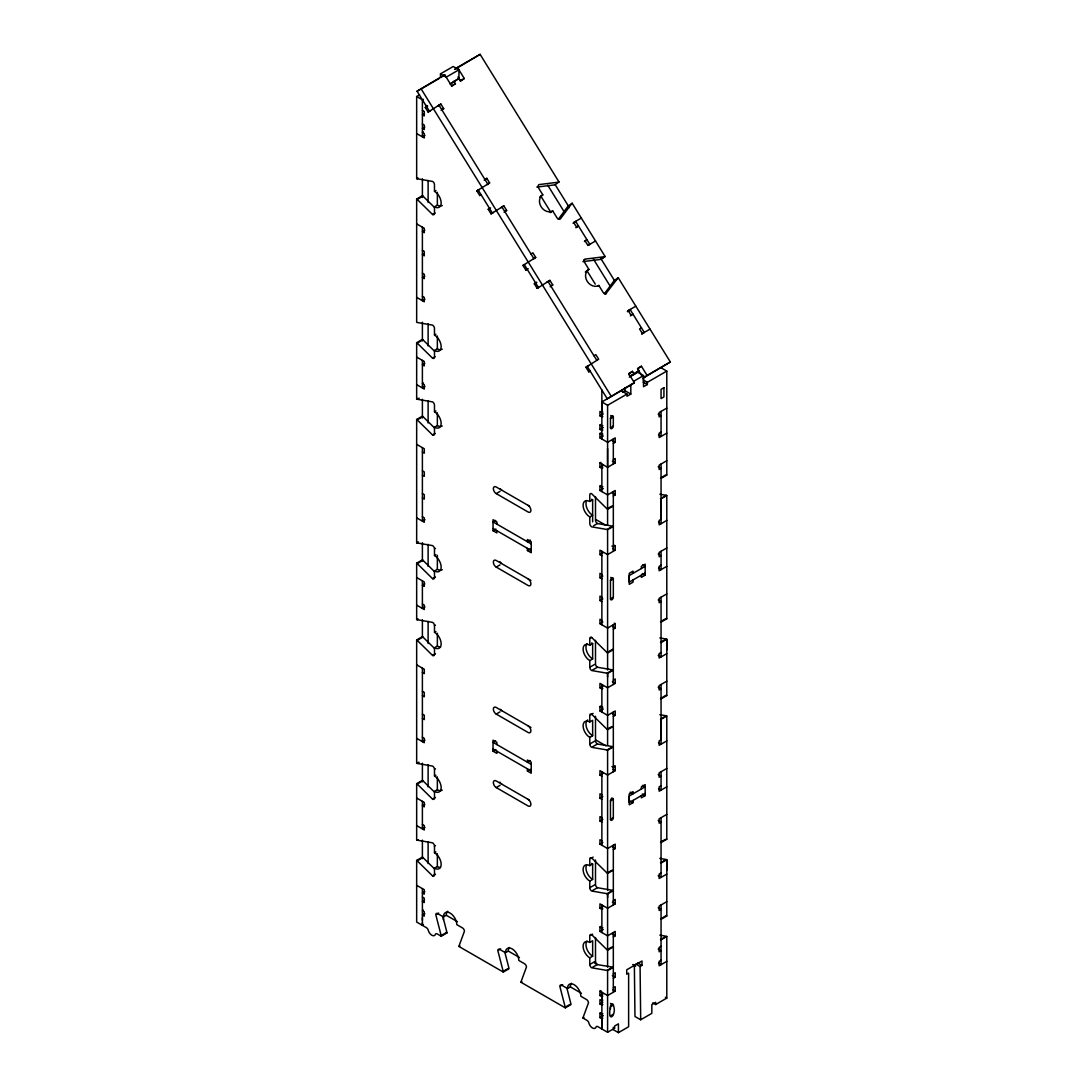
<?xml version="1.0" encoding="UTF-8"?>
<svg xmlns="http://www.w3.org/2000/svg" width="1087" height="1087" viewBox="0 0 1087 1087"><rect width="100%" height="100%" fill="white"/><g stroke="black" fill="none" stroke-linecap="round" stroke-linejoin="round"><path stroke-width="1.5" d="M434.46 207.427L422.938 196.122A2.704 1.563 60 0 0 422.395 195.714L416.661 199.016A2.704 1.563 60 0 1 417.218 199.424L432.572 214.506A2.704 1.563 60 0 0 434.487 213.405L434.487 206.788A9.457 5.462 60 0 0 441.173 202.929A9.457 5.462 60 0 0 434.487 191.353L434.46 184.314A2.704 1.563 60 0 0 432.572 181.434L417.218 178.771A2.704 1.563 60 0 1 416.661 178.553L416.661 96.526L419.528 94.868M423.346 924.806L422.395 925.35L422.395 922.781M422.395 920.213L422.395 917.645M422.395 197.494L422.395 178.811M428.115 202.495L428.115 180.415M602.823 1018.139L601.872 1018.682L601.872 1028.981L601.872 992.227M602.837 1004.551L601.885 1005.108L599.956 1003.994L599.956 999.578L601.872 1000.679L601.872 996.643L602.823 996.086M602.823 416.389L601.872 416.946L599.956 415.845L599.956 411.429L601.872 412.53L601.872 390.056M594.467 962.96L597.32 964.617L612.783 967.131A2.704 1.563 60 0 1 613.326 967.348L607.592 970.664L607.592 1032.283L597.836 1026.644A2.704 1.563 60 0 0 596.043 1027.079A5.394 3.112 60 0 1 592.442 1027.949A5.394 3.112 60 0 1 588.841 1022.921A2.704 1.563 60 0 0 587.048 1020.421L583.012 1018.084A2.704 1.563 60 0 1 583.094 1017.5L588.475 1002.866A2.704 1.563 60 0 0 586.559 999.564L580.838 996.249A9.457 5.462 60 0 0 574.153 984.686A9.457 5.462 60 0 0 567.468 988.531L561.748 985.23A2.704 1.563 60 0 0 559.832 986.33L565.213 1007.173A2.704 1.563 60 0 1 565.294 1007.853L571.015 1004.551A2.704 1.563 60 0 0 570.933 1003.872L566.911 988.232M592.646 746.755L597.415 743.997L612.783 746.66A2.704 1.563 60 0 1 613.326 746.878L607.592 750.193L607.592 890.457M593.597 525.728L597.415 523.526L612.783 526.19A2.704 1.563 60 0 1 613.326 526.407L607.592 529.722L607.592 669.986M602.823 467.872L601.872 468.429L599.956 467.328L599.956 462.913L607.592 467.328L607.592 448.551M613.326 464.013L613.326 438.999M660.516 842.153A2.704 1.563 60 0 0 661.059 842.561L666.793 839.259L666.793 716.02L661.059 719.322L661.059 744.201L658.518 742.734M660.516 621.682A2.704 1.563 60 0 0 661.059 622.09L666.793 618.788L666.793 495.55L661.059 498.851L661.059 523.73L658.518 522.263M652.784 1002.893L655.651 1004.537L666.793 998.111L666.793 936.491A2.704 1.563 60 0 0 666.236 936.26L659.836 935.16M660.651 919.045A2.704 1.563 60 0 0 661.059 919.33L666.793 916.028L666.793 859.722A2.704 1.563 60 0 0 666.236 859.504L659.836 858.39M660.516 698.452A2.704 1.563 60 0 0 661.059 698.859L666.793 695.558L666.793 639.251A2.704 1.563 60 0 0 666.236 639.034L659.836 637.92M661.059 367.786L666.793 371.102L666.793 475.087L661.059 478.389A2.717 1.563 60 0 1 660.516 477.981M558.392 219.153L567.862 206.367A2.704 2.201 54.8 0 1 568.352 205.959L572.183 203.255L605.106 256.491L601.274 259.195A2.704 2.201 54.8 0 1 600.663 259.413L582.917 261.627M604.481 293.68L613.951 280.908A2.704 2.201 54.8 0 1 614.44 280.5L618.272 277.796L670.339 361.971L643.015 378.208M605.459 294.21L617.783 278.204A2.704 2.201 54.8 0 1 618.272 277.796M429.392 111.132L417.068 91.226L444.719 74.772L451.567 85.859L455.399 83.658L453.972 81.362L459.067 78.427L460.48 80.723L464.298 78.509L457.437 67.421L480.101 54.35L559.003 181.964L555.172 184.654A2.704 2.201 54.9 0 1 554.574 184.885L536.829 187.086M440.887 77.476L444.719 74.772M454.882 69.228L457.437 67.421M480.101 54.35L455.032 69.31M453.972 81.362L450.14 84.066L459.067 78.427M451.553 86.362L455.399 83.658M464.298 78.509L460.467 81.212L457.899 77.055M430.493 110.657L428.115 112.043L425.275 107.45L427.504 105.996M428.115 112.043L440.86 104.026L443.7 108.618L441.145 110.412M438.306 105.833L440.86 104.026M484.231 180.102L486.786 178.309L489.626 182.888L487.071 184.695M480.671 194.94L479.72 195.497L476.88 190.904L489.626 182.888M479.72 195.497L480.997 194.587M493.457 212.468L491.066 213.854L488.226 209.261L489.503 208.364M491.066 213.854L503.811 205.837L506.651 210.43L504.096 212.223M501.256 207.644L503.811 205.837M539.763 197.06A9.457 7.704 54.8 0 1 540.891 196.217L542.807 194.872L538.323 187.548A2.704 2.201 54.8 0 1 539.043 184.586L558.405 182.181A2.704 2.201 54.7 0 0 559.003 181.964M550.199 212.59A9.457 7.704 54.8 0 0 550.824 212.278L552.74 210.932L556.992 217.808A2.704 2.201 54.8 0 0 560.321 219.003L571.694 203.663A2.704 2.201 54.7 0 1 572.183 203.255M573.053 223.175L575.607 221.368L589.793 244.317L588.515 245.214M575.893 227.767L578.447 225.96L576.531 227.061L573.705 222.468L581.341 218.066M528.2 268.652L525.809 270.024L522.969 265.432L535.714 257.429L532.888 252.836L530.972 253.937M533.16 259.222L535.714 257.429M525.809 270.024L527.086 269.128M584.412 241.531L586.966 239.724L585.051 240.825L587.89 245.417L595.527 241.001M538.119 287.824L537.168 288.381L534.328 283.789L536.557 282.335M537.168 288.381L549.913 280.364L552.753 284.957L550.199 286.764M546.72 282.375L547.997 281.465L596.777 360.34M547.359 282.172L549.913 280.364M583.692 260.133L584.657 259.453M602.578 258.067L604.494 256.709A2.704 2.201 54.8 0 0 605.106 256.491M585.336 272.117A9.457 7.704 54.8 0 1 586.98 270.745L588.896 269.399L584.412 262.076A2.704 2.201 54.8 0 1 585.132 259.114L604.494 256.709M597.877 286.139L598.828 285.46L603.095 292.349A2.704 2.201 54.8 0 0 606.424 293.531M613.951 280.908L615.867 279.549M627.552 311.303L630.107 309.496L644.292 332.445L641.738 334.239M630.392 315.882L632.947 314.089L631.031 315.189L628.191 310.597L635.841 306.194M589.725 371.292L588.774 371.836L585.934 367.243L598.679 359.24L595.839 354.647L593.937 355.748M588.774 371.836L590.051 370.939M630.08 376.36L633.911 373.656L632.498 371.36L628.666 374.064L630.08 376.36L635.175 373.425L639.007 370.721L637.593 368.425L641.412 366.224L647.078 375.395L643.246 378.099M641.412 366.224L637.58 368.928L641.629 375.477M632.498 371.36L628.68 373.575L634.36 382.746L607.307 398.847L587.211 366.346M634.36 382.746L601.872 401.959L601.872 438.999M440.48 77.028L440.48 73.848L453.211 66.497L458.931 69.799L458.931 79.351M417.068 91.226L439.488 78.291M458.931 69.799L446.2 77.15L440.48 73.848M416.661 96.526L422.395 99.827L423.346 99.284M425.275 107.45L427.653 106.078M423.821 113.986L422.395 114.814L424.297 115.915L424.297 111.513L422.395 110.398M441.784 109.719L443.7 108.618M424.786 127.03L422.395 128.415L424.297 129.516L424.297 125.1L422.395 124M423.346 131.894L422.395 132.451L424.297 133.552L424.297 137.967L416.661 133.552M424.935 135.386L422.395 136.867L422.395 99.827M416.661 178.553L417.625 177.996M417.218 178.771L418.169 178.214M418.169 198.867L422.938 196.122M434.487 191.353L435.914 190.524M434.487 206.788L437.354 205.13A9.457 5.462 60 0 0 442.273 205.484M484.884 179.409L486.786 178.309M432.572 214.506L435.126 213.038M476.88 190.904L479.272 189.532M424.786 230.227L422.395 231.613L424.297 232.713L424.297 228.297L416.661 223.895M488.226 209.261L490.617 207.889M424.297 253.651L422.395 254.752L424.297 255.853L424.297 251.45L422.395 250.35M504.748 211.53L506.651 210.43M424.786 276.166L422.395 277.538L424.297 278.639L424.297 274.237L422.395 273.122M424.935 299.224L422.395 300.691L422.395 227.197M522.969 265.432L523.934 264.888M434.46 427.898L422.938 416.593A2.704 1.563 60 0 0 422.395 416.185L416.661 419.487A2.704 1.563 60 0 1 417.218 419.895L432.572 434.977A2.704 1.563 60 0 0 434.487 433.876L434.487 427.259A9.457 5.462 60 0 0 441.173 423.4A9.457 5.462 60 0 0 434.487 411.824L434.46 404.785A2.704 1.563 60 0 0 432.572 401.905L417.218 399.242A2.704 1.563 60 0 1 416.661 399.024L416.661 342.718L422.395 339.416A2.704 1.563 60 0 1 422.938 339.823L434.46 351.128M418.169 342.582L422.938 339.823M416.661 342.718A2.704 1.563 60 0 1 417.218 343.125L432.572 358.207A2.704 1.563 60 0 0 434.487 357.107L434.487 350.49A9.457 5.462 60 0 0 441.173 346.631A9.457 5.462 60 0 0 434.487 335.068L435.914 334.239M534.328 283.789L536.706 282.416M434.487 350.49L437.354 348.845A9.457 5.462 60 0 0 440.534 349.742M550.837 286.058L552.753 284.957M432.572 358.207L435.126 356.74M424.786 363.425L422.395 364.811L424.297 365.911L424.297 361.495L416.661 357.093M423.346 382.991L422.395 383.548L424.297 384.649L424.297 389.064L416.661 384.649M424.935 386.483L422.395 387.964L422.395 360.395M416.661 399.024L417.625 398.467M417.218 399.242L419.12 398.141M418.169 419.337L422.938 416.593M434.487 411.824L435.914 410.995M627.702 311.371L630.569 309.713M627.376 311.724L629.767 310.339M434.487 427.259L437.354 425.601A9.457 5.462 60 0 0 442.26 425.955M432.572 434.977L435.126 433.509M641.452 327.853L639.55 328.953L642.39 333.546L650.026 329.13M585.934 367.243L588.801 365.599M633.911 373.656L639.007 370.721M629.319 377.175L637.811 372.284L643.531 375.586L643.531 386.727L647.363 384.513L647.363 382.311L666.793 371.102M633.639 381.306L643.531 375.586M647.078 375.395L670.339 361.971M622.538 392.23L625.079 390.763L630.813 394.078L630.813 384.526M601.872 401.959L607.592 405.274L626.995 394.078L626.995 396.279L630.813 394.078M601.872 412.53L602.823 411.987M599.956 415.845L603.299 413.916M424.935 519.695L422.395 521.162L422.395 447.667M610.459 418.604L613.326 416.946L610.785 415.479M602.823 429.99L601.872 430.547L599.956 429.433L599.956 425.031L600.921 424.473M602.823 425.574L601.872 426.131L599.956 425.031M599.956 429.433L603.299 427.504M613.326 443.401L615.228 442.3L615.228 437.884L607.592 442.3L599.956 437.884L599.956 433.482L600.921 432.925M529.559 506.229L496.215 486.99A4.049 2.337 60 0 0 493.362 488.634A4.049 2.337 60 0 0 496.215 493.593L500.034 491.392M602.823 434.026L601.872 434.583L599.956 433.482M416.661 419.487L416.661 542.726L418.101 541.897M416.661 542.726A2.704 1.563 60 0 0 417.218 542.957L418.169 542.399M599.956 437.884L603.299 435.955M666.793 408.128L659.143 412.53L659.143 416.946L661.059 415.845L658.192 414.188M434.46 571.599L422.938 560.294A2.704 1.563 60 0 0 422.395 559.887L416.661 563.188A2.704 1.563 60 0 1 417.218 563.596L432.572 578.678A2.704 1.563 60 0 0 434.487 577.577L434.487 570.96A9.457 5.462 60 0 0 441.173 567.101A9.457 5.462 60 0 0 434.487 555.539L434.487 548.921L435.439 548.364M418.169 563.052L422.938 560.294M434.487 555.539L435.914 554.71M495.59 520.428L493.036 521.896L531.23 543.935M599.956 462.913L600.921 462.369M599.956 467.328L603.299 465.399M613.326 459.611L615.228 458.51L615.228 462.913L607.592 467.328M661.059 432.055L659.143 433.156L659.143 437.558L666.793 433.156M496.854 524.097L496.854 521.896L493.036 519.695L493.036 530.714L495.903 529.056M434.487 570.96L437.354 569.316A9.457 5.462 60 0 0 440.534 570.213M432.572 578.678L435.439 577.034M424.786 583.896L422.395 585.282L424.297 586.382L424.297 581.966L416.661 577.564M613.326 495.985L615.228 494.884L615.228 490.482L607.592 494.884L599.956 490.482L599.956 486.066L600.921 485.509M602.823 486.623L601.872 487.166L599.956 486.066M599.956 490.482L603.299 488.552M607.592 529.722A2.704 1.563 60 0 0 607.049 529.491L591.681 526.842A2.704 1.563 60 0 1 589.806 523.948L589.779 516.909A9.457 5.462 60 0 1 583.094 505.346A9.457 5.462 60 0 1 589.779 501.487L592.646 499.83L592.646 521.869M666.793 460.711L659.143 465.127L659.143 469.53L661.059 468.429L658.192 466.771M530.266 540.076L527.412 541.734L527.412 539.532L531.23 541.734L531.23 552.753L527.412 550.552L527.412 548.351M424.935 606.954L422.395 608.435L422.395 580.866M530.877 580.485L496.215 560.471A4.049 2.337 60 0 0 493.362 562.128A4.049 2.337 60 0 0 496.215 567.088L500.034 564.887M527.412 550.552L530.266 548.894M589.779 516.909L592.646 515.265A9.457 5.462 60 0 1 586.518 500.917M608.965 507.738L611.832 506.094M661.467 477.424L665.285 475.223M416.661 563.188L416.661 619.495L417.625 618.938M613.326 505.944L607.592 509.26A2.704 1.563 60 0 1 607.049 508.852L591.681 493.77A2.704 1.563 60 0 0 589.779 494.87L589.779 501.487M416.661 619.495A2.704 1.563 60 0 0 417.218 619.712L418.169 619.169M434.46 648.368L422.938 637.064A2.704 1.563 60 0 0 422.395 636.656L416.661 639.958A2.704 1.563 60 0 1 417.218 640.365L432.572 655.447A2.704 1.563 60 0 0 434.487 654.347L434.487 647.73A9.457 5.462 60 0 0 441.173 643.871A9.457 5.462 60 0 0 434.487 632.294L434.487 625.677L435.439 625.134M607.049 529.491L611.832 526.747M661.467 498.077L666.236 495.319A2.717 1.563 60 0 1 666.793 495.55M418.169 639.808L422.938 637.064M434.487 632.294L435.914 631.465M434.487 647.73L437.354 646.072A9.457 5.462 60 0 0 440.534 646.982M614.277 545.226L615.228 545.783L615.228 550.185L607.592 554.601L599.956 550.185L599.956 554.601L602.823 552.943M615.228 545.783L613.326 546.883L611.899 546.054M432.572 655.447L435.439 653.79M666.793 520.428L659.143 524.831L659.143 520.428L661.059 519.314L661.059 464.013M601.872 574.439L599.956 573.338L599.956 577.74L602.823 576.096M610.459 580.499L613.326 578.841A2.025 1.169 -60 0 0 611.899 578.026A2.025 1.169 -60 0 0 610.459 580.499L610.459 598.869A2.025 1.169 -60 0 0 611.899 599.698A2.025 1.169 -60 0 0 613.326 597.225L613.326 578.841L610.785 577.374M666.793 547.984L659.143 552.386L659.143 556.802L661.059 555.702L658.192 554.044M645.148 572.971L629.237 582.156L629.237 575.539L645.148 566.354L642.607 564.887M601.872 597.225L599.956 596.111L599.956 600.527L602.823 598.869M661.059 565.254L659.143 566.354L659.143 570.77L666.793 566.354M641.344 568.555L641.344 566.341L645.162 564.139L645.162 575.159L641.344 577.374L641.344 575.159M610.459 598.869L613.326 597.225M601.872 620.364L599.956 619.264L599.956 623.68L602.823 622.022M613.326 629.183L615.228 628.082L615.228 623.68L607.592 628.082L599.956 623.68M666.793 593.91L659.143 598.326L659.143 602.728L661.059 601.627L658.192 599.97M590.73 638.028L591.681 637.471L607.049 652.553A2.704 1.563 60 0 0 607.592 652.961L613.326 649.659M424.935 740.165L422.395 741.633L422.395 668.138M589.779 660.624A9.457 5.462 60 0 1 583.094 649.048A9.457 5.462 60 0 1 589.779 645.189L592.646 643.531L592.646 658.967L589.779 660.624L589.779 667.241A2.704 1.563 60 0 0 591.681 670.543L607.049 673.206A2.704 1.563 60 0 1 607.592 673.424L613.326 670.122A2.704 1.563 60 0 0 612.783 669.905L597.415 667.241L592.646 669.986M530.959 727.516L496.215 707.46A4.049 2.337 60 0 0 493.362 709.104A4.049 2.337 60 0 0 496.215 714.064L500.034 711.863M608 651.996L612.783 649.252M662.418 620.582L665.285 618.938M416.661 639.958L416.661 763.196L418.101 762.367M416.661 763.196A2.704 1.563 60 0 0 417.218 763.427L419.12 762.313M589.779 667.241L594.548 664.483M434.46 792.07L422.938 780.765A2.704 1.563 60 0 0 422.395 780.357L416.661 783.659A2.704 1.563 60 0 1 417.218 784.067L432.572 799.149A2.704 1.563 60 0 0 434.487 798.048L434.487 791.431A9.457 5.462 60 0 0 441.173 787.572A9.457 5.462 60 0 0 434.487 776.009L434.487 769.392L435.439 768.835M607.049 673.206L611.832 670.448M665.285 639.577L660.516 642.335A2.704 1.563 60 0 1 661.059 642.566L666.793 639.251L666.793 650.026M418.169 783.523L422.938 780.765M434.487 776.009L435.914 775.18M495.59 740.899L493.036 742.367L531.23 764.406M613.326 680.082L615.228 678.981L615.228 683.383L607.592 687.799L599.956 683.383L599.956 687.799L603.299 685.87M661.059 652.526L659.143 653.627L659.143 658.029L666.793 653.627M496.854 744.568L496.854 742.367L493.036 740.165L493.036 751.185L495.903 749.527M602.823 688.343L601.872 688.9L599.956 687.799M434.487 791.431L437.354 789.787A9.457 5.462 60 0 0 442.273 790.127M432.572 799.149L435.439 797.505M424.786 804.366L422.395 805.752L424.297 806.853L424.297 802.437L416.661 798.035M613.326 716.455L615.228 715.355L615.228 710.952L607.592 715.355L599.956 710.952L599.956 706.536L600.921 705.979M602.823 707.093L601.872 707.637L599.956 706.536M590.73 714.784L593.122 713.412M599.956 710.952L603.299 709.023M589.779 737.38A9.457 5.462 60 0 1 583.094 725.817A9.457 5.462 60 0 1 589.779 721.958L592.646 720.301L592.646 735.736L589.779 737.38L589.779 743.997A2.704 1.563 60 0 0 591.681 747.312L607.049 749.962A2.704 1.563 60 0 1 607.592 750.193M666.793 681.182L659.143 685.598L659.143 690L661.059 688.9L658.192 687.242M530.266 760.547L527.412 762.204L527.412 760.003L531.23 762.204L531.23 773.224L527.412 771.023L527.412 768.822M424.935 827.424L422.395 828.905L422.395 801.336M529.437 800.127L496.215 780.942A4.049 2.337 60 0 0 493.362 782.599A4.049 2.337 60 0 0 496.215 787.559L500.034 785.357M527.412 771.023L530.266 769.365M608 728.766L611.832 726.564M661.467 697.895L662.418 697.351M663.383 696.794L666.236 695.15A2.704 1.563 60 0 0 666.793 695.558M613.326 726.415L607.592 729.73A2.704 1.563 60 0 1 607.049 729.323L591.681 714.241A2.704 1.563 60 0 0 589.779 715.341L589.779 721.958M416.661 783.659L416.661 839.966A2.704 1.563 60 0 0 417.218 840.183L418.169 839.64M589.779 743.997L594.548 741.239M434.46 868.839L422.938 857.534A2.704 1.563 60 0 0 422.395 857.127L416.661 860.428A2.704 1.563 60 0 1 417.218 860.836L432.572 875.918A2.704 1.563 60 0 0 434.487 874.818L434.487 868.2A9.457 5.462 60 0 0 441.173 864.342A9.457 5.462 60 0 0 434.487 852.765L434.487 846.148L435.439 845.604M607.049 749.962L611.832 747.217M665.285 716.347L660.516 719.105A2.704 1.563 60 0 1 661.059 719.322M418.169 860.279L422.938 857.534M434.487 852.765L435.914 851.936M434.487 868.2L437.354 866.543A9.457 5.462 60 0 0 440.534 867.453M614.277 765.696L615.228 766.253L615.228 770.656L607.592 775.072L599.956 770.656L599.956 775.072L602.823 773.414M615.228 766.253L613.326 767.354L611.899 766.525M432.572 875.918L435.439 874.261M666.793 740.899L659.143 745.302L659.143 740.899L661.059 739.785L661.059 684.484M424.786 891.639L422.395 893.025L424.297 894.125L424.297 889.709L416.661 885.307M601.872 794.91L599.956 793.809L599.956 798.211L602.823 796.567M424.283 900.362L422.381 901.463L424.297 902.577L424.297 898.161L422.395 897.06M610.459 800.97L613.326 799.312L613.326 817.696A2.025 1.169 -60 0 1 611.899 820.169A2.025 1.169 -60 0 1 610.459 819.34L610.459 800.97A2.025 1.169 -60 0 1 611.899 798.497A2.025 1.169 -60 0 1 613.326 799.312L611.41 798.211M666.793 768.455L659.143 772.857L659.143 777.273L661.059 776.172L658.192 774.515M423.332 910.091L422.381 910.648L424.297 911.762L424.297 916.164L422.395 915.064L424.786 913.691M645.148 793.442L629.237 802.627L629.237 796.01L645.148 786.825L642.607 785.357M436.743 914.167L438.659 913.066M601.872 817.696L599.956 816.595L599.956 820.998L602.823 819.34M661.059 785.724L659.143 786.825L659.143 791.241L666.793 786.825M633.069 800.412L633.069 802.614L629.251 804.828L629.251 793.795L633.069 791.594L633.069 793.795L630.202 792.151M641.344 789.026L641.344 786.811L645.162 784.61L645.162 795.63L641.344 797.844L641.344 795.63M610.459 819.34L613.326 817.696M442.857 916.626L446.893 932.252A2.69 1.549 60 0 1 446.974 932.931L441.254 936.247A2.69 1.549 60 0 0 441.173 935.567L435.792 914.724A2.704 1.563 60 0 1 437.694 913.61L443.428 916.925L446.295 915.268A9.457 5.462 60 0 1 447.79 911.273M441.173 935.567L445.942 932.809M601.872 840.835L599.956 839.735L599.956 844.151L602.823 842.493M666.793 814.38L659.143 818.796L659.143 823.199L661.059 822.098L658.192 820.44M590.73 858.499L593.122 857.113M613.326 849.654L615.228 848.553L615.228 844.151L607.592 848.553L599.956 844.151M589.779 881.095A9.457 5.462 60 0 1 583.094 869.518A9.457 5.462 60 0 1 589.779 865.66L592.646 864.002L592.646 879.437L589.779 881.095L589.779 887.712A2.704 1.563 60 0 0 591.681 891.014L607.049 893.677A2.704 1.563 60 0 1 607.592 893.894L613.326 890.593A2.704 1.563 60 0 0 612.783 890.375L597.415 887.712L592.646 890.47M504.884 952.429L508.92 968.069A2.704 1.563 60 0 1 509.001 968.748L503.267 972.05L458.972 946.478L459.923 945.921M608.965 871.923L611.832 870.266M661.467 841.61L665.054 839.544M613.326 870.13L607.592 873.432A2.704 1.563 60 0 1 607.049 873.024L591.681 857.942A2.704 1.563 60 0 0 589.779 859.043L589.779 865.66M589.779 887.712L594.548 884.954M498.77 949.97L500.672 948.869M607.049 893.677L611.832 890.919M665.285 860.048L660.516 862.806A2.704 1.563 60 0 1 661.059 863.037L666.793 859.722L666.793 870.497M503.267 972.05A2.704 1.563 60 0 0 503.186 971.37L497.805 950.527A2.704 1.563 60 0 1 499.721 949.427L505.455 952.728L508.308 951.071A9.457 5.462 60 0 1 509.409 947.484M613.326 900.552L615.228 899.452L615.228 903.854L607.592 908.27L599.956 903.854L599.956 908.27L603.299 906.341M661.059 872.997L659.143 874.097L659.143 878.5L666.793 874.097M602.823 908.814L601.872 909.371L599.956 908.27M503.186 971.37L507.969 968.612M613.326 936.926L615.228 935.825L615.228 931.423L607.592 935.825L599.956 931.423L599.956 927.007L600.921 926.45M602.823 927.564L601.872 928.108L599.956 927.007M590.73 935.255L592.646 934.154M599.956 931.423L603.299 929.494M565.294 1007.853L520.999 982.281L521.95 981.738M589.779 957.851A9.457 5.462 60 0 1 583.094 946.288A9.457 5.462 60 0 1 589.779 942.429L592.646 940.771L592.646 956.207L589.779 957.851L589.779 964.468A2.704 1.563 60 0 0 591.681 967.783L607.049 970.433A2.704 1.563 60 0 1 607.592 970.664M666.793 901.653L659.143 906.069L659.143 910.471L661.059 909.371L658.192 907.713M608 949.236L611.587 947.171M661.467 918.366L666.236 915.621A2.704 1.563 60 0 0 666.793 916.028M613.326 946.886L607.592 950.201A2.704 1.563 60 0 1 607.049 949.793L591.681 934.711A2.704 1.563 60 0 0 589.779 935.812L589.779 942.429M589.779 964.468L594.548 961.71M592.646 967.226L597.415 964.468A2.704 1.563 60 0 1 595.499 961.166L595.499 937.565M560.783 985.787L562.699 984.686M567.468 988.531L570.335 986.887A9.457 5.462 60 0 1 571.422 983.287M607.049 970.433L611.832 967.688M665.285 936.817L660.516 939.576A2.704 1.563 60 0 1 661.059 939.793L666.793 936.491M613.326 973.857L615.228 972.756L615.228 977.159L613.326 978.273M661.059 946.301L659.143 947.402L659.143 951.804L661.059 950.704L658.192 949.06M565.213 1007.173L569.982 1004.429M635.786 964.006L640.08 966.492L641.996 965.392L641.996 960.976L626.723 969.794L626.723 974.21L628.626 973.11L628.626 1026.753L618.421 1032.65L612.688 1029.348M601.872 996.643L599.956 995.543L599.956 991.127L600.921 990.583M599.956 995.543L603.299 993.613M613.326 987.825L615.228 986.724L615.228 991.127L607.592 995.543L599.956 991.127M661.059 960.256L659.143 961.37L659.143 965.772L666.793 961.37M601.872 1000.679L602.823 1000.135M599.956 1003.994L602.823 1002.336M583.012 1018.084L583.964 1017.541M601.872 1018.682L599.956 1017.581L599.956 1013.179L600.921 1012.622M602.837 1013.736L601.885 1014.293L599.956 1013.179M599.956 1017.581L603.299 1015.652M610.459 1015.937L613.326 1014.28M607.592 1032.283L614.603 1028.234L614.603 1026.033L618.421 1023.832L618.421 1032.65M634.36 964.862L634.971 1016.481L640.691 1019.783L651.833 1013.356L651.833 1004.537L655.651 1002.336L655.651 1004.537M659.836 494.218L666.236 495.319M417.218 542.957L432.572 545.606A2.704 1.563 60 0 1 434.487 548.921M417.218 619.712L432.572 622.375A2.704 1.563 60 0 1 434.487 625.677M659.836 714.689L666.236 715.789A2.704 1.563 60 0 1 666.793 716.02M417.218 763.427L432.572 766.077A2.704 1.563 60 0 1 434.487 769.392M417.218 840.183L432.572 842.846A2.704 1.563 60 0 1 434.487 846.148M643.056 379.839L647.363 382.311M643.056 382.04L647.363 384.513M621.261 390.763L626.995 394.078M422.395 296.275L424.297 297.376L424.297 301.792L416.661 297.376M658.518 434.99L661.059 436.458L661.059 411.429M612.375 440.643L615.228 442.3M612.375 461.268L615.228 462.913M612.375 493.226L615.228 494.884M595.771 519.477L605.935 525.347M658.518 568.188L661.059 569.656L661.059 551.286M612.851 548.813L615.228 550.185M642.295 573.515L645.162 575.159M416.661 444.366L424.297 448.768L424.297 453.184L422.395 452.083M496.215 493.593L528.037 511.977A4.049 2.337 60 0 0 530.904 510.319A4.049 2.337 60 0 0 528.037 505.36M599.956 554.601L601.872 555.702M422.395 470.82L424.297 471.921L424.297 476.323L422.395 475.223M599.956 577.74L601.872 578.841M493.036 528.513L531.23 550.552M493.036 530.714L496.854 532.915L496.854 530.714M422.395 493.607L424.297 494.707L424.297 499.11L422.395 498.009M599.956 600.527L601.872 601.627M614.277 623.123L615.228 623.68M422.395 516.746L424.297 517.847L424.297 522.263L416.661 517.847M612.851 626.71L615.228 628.082M658.192 655.284L661.059 656.928L661.059 597.225M496.215 567.088L528.037 585.458A4.049 2.337 60 0 0 530.904 583.814A4.049 2.337 60 0 0 528.037 578.855M612.375 681.739L615.228 683.383M422.395 604.019L424.297 605.119L424.297 609.535L416.661 605.119M612.375 713.697L615.228 715.355M595.771 739.948L605.935 745.818M658.518 788.659L661.059 790.127L661.059 771.756M612.851 769.283L615.228 770.656M642.295 793.986L645.162 795.63M416.661 664.836L424.297 669.239L424.297 673.655L422.395 672.554M496.215 714.064L528.037 732.448A4.049 2.337 60 0 0 530.904 730.79A4.049 2.337 60 0 0 528.037 725.831M599.956 775.072L601.872 776.172M630.202 800.97L633.069 802.614M422.395 691.291L424.297 692.392L424.297 696.794L422.395 695.694M599.956 798.211L601.872 799.312M493.036 748.984L531.23 771.023M493.036 751.185L496.854 753.386L496.854 751.185M422.395 714.077L424.297 715.178L424.297 719.58L422.395 718.48M599.956 820.998L601.872 822.098M422.395 737.217L424.297 738.318L424.297 742.734L416.661 738.318M612.851 847.181L615.228 848.553M658.192 875.755L661.059 877.399L661.059 817.696M496.215 787.559L528.037 805.929A4.049 2.337 60 0 0 530.904 804.285A4.049 2.337 60 0 0 528.037 799.325M612.375 902.21L615.228 903.854M422.395 824.489L424.297 825.59L424.297 830.006L416.661 825.59M612.375 934.168L615.228 935.825M658.518 963.204L661.059 964.672L661.059 904.955M637.702 962.905L641.996 965.392M632.729 964.482L635.65 966.166M665.353 997.282L666.793 998.111M612.375 975.515L615.228 977.159M612.851 989.754L615.228 991.127M610.459 1003.437L613.326 1005.095C617.484 1015.231 606.791 1024.715 610.459 1006.739A2.025 1.169 -60 0 1 611.899 1004.266A2.025 1.169 -60 0 1 613.326 1005.095L610.459 1006.739L610.459 1009.035M446.295 915.268L457.423 921.694M508.308 951.071L519.45 957.511M570.335 986.887L581.477 993.314M613.163 1027.419L614.603 1028.234M445.969 932.347L446.974 932.931M441.254 936.247L437.219 933.91A2.704 1.563 60 0 0 435.425 934.344A5.394 3.112 60 0 1 431.824 935.214A5.394 3.112 60 0 1 428.224 930.187A2.704 1.563 60 0 0 426.417 927.687L416.661 922.048L416.661 860.428M555.199 184.708L569.357 207.59M600.595 258.095L614.44 280.5M547.712 185.157L564.52 212.332M593.135 258.611L610.446 286.615M540.891 196.217L550.824 212.278M586.926 270.649L595.268 284.128M438.944 105.126L487.723 183.988M501.909 206.938L533.812 258.529M420.9 88.523L611.152 396.144M425.506 104.868L426.552 106.553M478.158 190.008L492.343 212.943M524.247 264.535L538.445 287.484M640.691 1019.783L640.08 966.492M434.487 335.068L434.46 328.029A2.704 1.563 60 0 0 432.572 325.135L417.218 322.486A2.704 1.563 60 0 1 416.661 322.255L416.661 199.016M633.069 573.325L633.069 571.123L629.251 573.325L629.251 584.358L633.069 582.143L633.069 579.942M625.079 387.583L625.079 390.763M613.326 491.582L613.326 551.286M613.326 624.78L613.326 684.484M613.326 712.053L613.326 771.756M613.326 845.251L613.326 904.955M613.326 932.524L613.326 992.227M607.592 405.274L607.592 524.912M607.592 677.024L607.592 673.424L607.592 745.383M607.592 897.495L607.592 893.894L607.592 967.199M601.872 464.013L601.872 491.582M601.872 551.286L601.872 624.78M601.872 684.484L601.872 712.053M601.872 771.756L601.872 845.251M601.872 904.955L601.872 932.524M595.499 496.623L595.499 520.225A2.704 1.563 60 0 0 597.415 523.526M595.499 640.325L595.499 663.926A2.704 1.563 60 0 0 597.415 667.241M595.499 716.333L595.499 740.695A2.704 1.563 60 0 0 597.415 743.997M595.499 860.034L595.499 884.397A2.704 1.563 60 0 0 597.415 887.712M589.779 645.189L589.779 638.572A2.704 1.563 60 0 1 591.681 637.471M443.428 916.477L443.428 919.833M437.354 192.277L437.354 205.13M437.354 335.978L437.354 348.845M437.354 412.747L437.354 425.601M437.354 555.348L437.354 569.316M437.354 633.218L437.354 646.072M437.354 776.92L437.354 789.787M437.354 853.689L437.354 866.543M428.115 323.844L428.115 345.897M428.115 400.94L428.115 422.992M428.115 544.315L428.115 566.368M428.115 621.411L428.115 643.463M428.115 764.786L428.115 786.839M428.115 841.746L428.115 863.567M422.395 322.228L422.395 340.897M422.395 399.323L422.395 417.979M422.395 542.698L422.395 561.368M422.395 619.794L422.395 636.765M422.395 763.169L422.395 781.838M422.395 840.129L422.395 858.594M422.395 888.609L422.395 925.35M613.326 426.036A2.025 1.169 -60 0 1 611.899 428.509A2.025 1.169 -60 0 1 610.459 427.68M591.545 499.3A9.457 5.462 60 0 1 592.646 499.83M442.26 349.185A9.457 5.462 60 0 1 441.458 349.579M501.949 710.762A4.049 2.337 60 0 1 500.387 709.322M501.949 784.257A4.049 2.337 60 0 1 500.89 783.414M500.387 782.803A4.049 2.337 60 0 1 499.925 782.11M592.646 658.967A9.457 5.462 60 0 1 586.763 651.534A9.457 5.462 60 0 1 587.048 643.803M591.545 643.001A9.457 5.462 60 0 1 592.646 643.531M592.646 735.736A9.457 5.462 60 0 1 586.518 727.583A9.457 5.462 60 0 1 587.727 719.947M442.26 569.656A9.457 5.462 60 0 1 441.458 570.05M501.949 490.291A4.049 2.337 60 0 1 500.387 488.851M501.433 563.433A4.049 2.337 60 0 1 499.925 561.639M592.646 879.437A9.457 5.462 60 0 1 586.518 865.089M591.545 863.472A9.457 5.462 60 0 1 592.646 864.002M592.646 956.207A9.457 5.462 60 0 1 586.763 948.761A9.457 5.462 60 0 1 587.048 941.029M520.999 982.281A2.704 1.563 60 0 1 521.067 981.697L526.448 967.063A2.704 1.563 60 0 0 524.545 963.748L518.812 960.446A9.457 5.462 60 0 0 512.126 948.869A9.457 5.462 60 0 0 505.455 952.728M458.972 946.478A2.704 1.563 60 0 1 459.054 945.894L464.434 931.246A2.704 1.563 60 0 0 462.518 927.945L456.798 924.643A9.457 5.462 60 0 0 450.113 913.066A9.457 5.462 60 0 0 443.428 916.925M598.828 285.46A9.457 7.704 54.8 0 1 587.184 281.288A9.457 7.704 54.8 0 1 588.896 269.399M552.74 210.932A9.457 7.704 54.8 0 1 541.095 206.761A9.457 7.704 54.8 0 1 542.807 194.872M666.793 475.087A2.717 1.563 60 0 1 666.236 474.679M660.516 498.634A2.717 1.563 60 0 1 661.059 498.851M666.793 839.259A2.704 1.563 60 0 1 666.236 838.851M666.793 618.788A2.704 1.563 60 0 1 666.236 618.381M663.926 387.733L661.059 389.391L661.059 398.576L663.926 396.918L663.926 387.733M613.326 426.131L610.459 427.789L610.459 418.495A2.025 1.169 -60 0 1 611.899 416.022A2.025 1.169 -60 0 1 613.326 416.851L613.326 426.131"/></g></svg>
